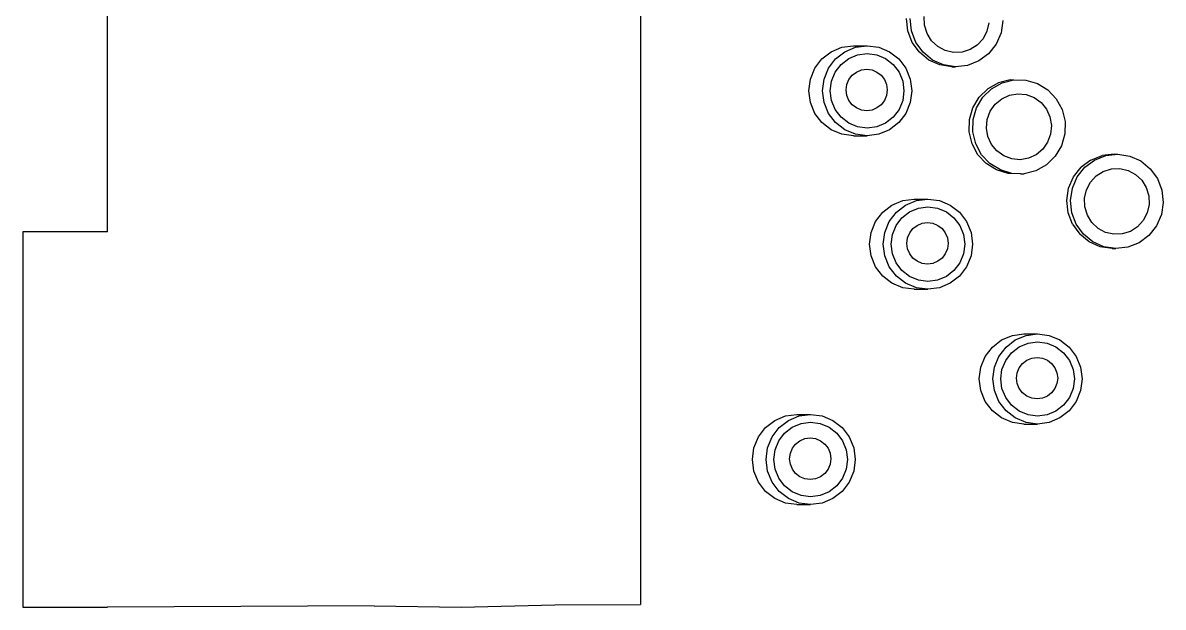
# Model space of a CAD drawing. Header units: millimetres. Extents: x 1380494 to 2061523, y -305664 to -174999.
# Drawn here: x 2014090.1 to 2014306.1, y -276556.8 to -276446 of the extents above; entities that cross this region are included whole.
import ezdxf

# ---------------------------------------------------------------- set-up
doc = ezdxf.new("R2010")
doc.units = ezdxf.units.MM
doc.header["$LTSCALE"] = 600
doc.header["$MEASUREMENT"] = 0
doc.layers.add('medical equipment', color=171, linetype='Continuous', lineweight=25)

msp = doc.modelspace()

# ---------------------------------------------------------------- linework, layer by layer
at = {"layer": 'medical equipment'}
for p, q in [((2014106.1519, -276485.5909), (2014106.1519, -276301.3221)), ((2014207.0994, -276300.8223), (2014207.0994, -276556.2635)), ((2014257.7372, -276447.5001), (2014257.485, -276445.1766)), ((2014258.4397, -276447.5001), (2014258.1874, -276445.1766)), ((2014260.9075, -276446.4165), (2014260.8461, -276444.7814)), ((2014261.3817, -276447.9798), (2014260.9075, -276446.4165)), ((2014273.0864, -276445.9414), (2014272.7307, -276447.537)), ((2014275.7451, -276445.5461), (2014275.3991, -276447.8569)), ((2014258.5705, -276449.6777), (2014257.7372, -276447.5001)), ((2014259.273, -276449.6777), (2014258.4397, -276447.5001)), ((2014262.2365, -276449.3645), (2014261.3817, -276447.9798)), ((2014272.7307, -276447.537), (2014271.9821, -276448.9843)), ((2014275.3991, -276447.8569), (2014274.4784, -276449.9977)), ((2014243.2145, -276451.4621), (2014245.2525, -276450.6087)), ((2014245.2525, -276450.6087), (2014247.4395, -276450.3177)), ((2014245.8032, -276451.4621), (2014247.8412, -276450.6087)), ((2014247.4395, -276450.3177), (2014250.0282, -276450.3177)), ((2014247.8412, -276450.6087), (2014250.0282, -276450.3177)), ((2014250.0282, -276450.3177), (2014252.2152, -276450.6087)), ((2014252.2152, -276450.6087), (2014254.2532, -276451.4621)), ((2014259.9281, -276451.5613), (2014258.5705, -276449.6777)), ((2014260.6306, -276451.5613), (2014259.273, -276449.6777)), ((2014263.4137, -276450.4765), (2014262.2365, -276449.3645)), ((2014264.8329, -276451.2399), (2014263.4137, -276450.4765)), ((2014269.5338, -276451.0565), (2014268.0009, -276451.5401)), ((2014270.8917, -276450.1848), (2014269.5338, -276451.0565)), ((2014271.9821, -276448.9843), (2014270.8917, -276450.1848)), ((2014274.4784, -276449.9977), (2014273.0458, -276451.8225)), ((2014240.1216, -276454.5885), (2014241.4645, -276452.8195)), ((2014241.4645, -276452.8195), (2014243.2145, -276451.4621)), ((2014242.7103, -276454.5885), (2014244.0531, -276452.8195)), ((2014244.0531, -276452.8195), (2014245.8032, -276451.4621)), ((2014245.095, -276453.8726), (2014246.5399, -276452.7519)), ((2014246.5399, -276452.7519), (2014248.2225, -276452.0474)), ((2014248.2225, -276452.0474), (2014250.0282, -276451.8071)), ((2014250.0282, -276451.8071), (2014251.8338, -276452.0474)), ((2014251.8338, -276452.0474), (2014253.5165, -276452.7519)), ((2014253.5165, -276452.7519), (2014254.9614, -276453.8726)), ((2014254.2532, -276451.4621), (2014256.0032, -276452.8195)), ((2014256.0032, -276452.8195), (2014257.3461, -276454.5885)), ((2014261.7175, -276453.0223), (2014259.9281, -276451.5613)), ((2014262.42, -276453.0223), (2014260.6306, -276451.5613)), ((2014263.8167, -276453.9612), (2014261.7175, -276453.0223)), ((2014264.5192, -276453.9612), (2014262.42, -276453.0223)), ((2014266.3975, -276451.6027), (2014264.8329, -276451.2399)), ((2014268.0009, -276451.5401), (2014266.3975, -276451.6027)), ((2014271.1988, -276453.207), (2014269.0634, -276454.0568)), ((2014273.0458, -276451.8225), (2014271.1988, -276453.207)), ((2014239.2775, -276456.6486), (2014240.1216, -276454.5885)), ((2014241.8661, -276456.6486), (2014242.7103, -276454.5885)), ((2014243.2893, -276457.0341), (2014243.9863, -276455.3332)), ((2014243.9863, -276455.3332), (2014245.095, -276453.8726)), ((2014247.1889, -276455.92), (2014247.9957, -276455.2942)), ((2014247.9957, -276455.2942), (2014248.9353, -276454.9008)), ((2014248.9353, -276454.9008), (2014249.9436, -276454.7666)), ((2014249.9436, -276454.7666), (2014250.9518, -276454.9008)), ((2014250.9518, -276454.9008), (2014251.8914, -276455.2942)), ((2014251.8914, -276455.2942), (2014252.6982, -276455.92)), ((2014254.9614, -276453.8726), (2014256.0701, -276455.3332)), ((2014256.0701, -276455.3332), (2014256.767, -276457.0341)), ((2014257.3461, -276454.5885), (2014258.1902, -276456.6486)), ((2014266.0827, -276454.3141), (2014263.8167, -276453.9612)), ((2014266.7851, -276454.3141), (2014264.5192, -276453.9612)), ((2014266.0827, -276454.3141), (2014266.7851, -276454.3141)), ((2014269.0634, -276454.0568), (2014266.7851, -276454.3141)), ((2014238.9895, -276458.8593), (2014239.2775, -276456.6486)), ((2014241.5782, -276458.8593), (2014241.8661, -276456.6486)), ((2014243.0516, -276458.8593), (2014243.2893, -276457.0341)), ((2014246.1807, -276457.6853), (2014246.5698, -276456.7355)), ((2014246.5698, -276456.7355), (2014247.1889, -276455.92)), ((2014252.6982, -276455.92), (2014253.3173, -276456.7355)), ((2014253.3173, -276456.7355), (2014253.7064, -276457.6853)), ((2014256.767, -276457.0341), (2014257.0047, -276458.8593)), ((2014258.1902, -276456.6486), (2014258.4782, -276458.8593)), ((2014274.8939, -276457.3305), (2014272.8856, -276458.4573)), ((2014273.588, -276458.4573), (2014275.5964, -276457.3305)), ((2014277.1198, -276456.7722), (2014274.8939, -276457.3305)), ((2014275.5964, -276457.3305), (2014277.8223, -276456.7722)), ((2014277.1198, -276456.7722), (2014277.8223, -276456.7722)), ((2014277.8223, -276456.7722), (2014280.114, -276456.8204)), ((2014280.114, -276456.8204), (2014282.3154, -276457.4719)), ((2014282.3154, -276457.4719), (2014284.2765, -276458.6822)), ((2014239.2775, -276461.07), (2014238.9895, -276458.8593)), ((2014241.8661, -276461.07), (2014241.5782, -276458.8593)), ((2014243.2893, -276460.6846), (2014243.0516, -276458.8593)), ((2014246.0479, -276458.7045), (2014246.1807, -276457.6853)), ((2014246.1807, -276459.7237), (2014246.0479, -276458.7045)), ((2014246.5698, -276460.6734), (2014246.1807, -276459.7237)), ((2014253.7064, -276459.7237), (2014253.3173, -276460.6734)), ((2014253.7064, -276457.6853), (2014253.8392, -276458.7045)), ((2014253.8392, -276458.7045), (2014253.7064, -276459.7237)), ((2014257.0047, -276458.8593), (2014256.767, -276460.6846)), ((2014258.4782, -276458.8593), (2014258.1902, -276461.07)), ((2014272.8856, -276458.4573), (2014271.2316, -276460.0758)), ((2014271.9341, -276460.0758), (2014273.588, -276458.4573)), ((2014275.5141, -276460.3678), (2014276.9719, -276459.6842)), ((2014276.9719, -276459.6842), (2014278.5536, -276459.4088)), ((2014278.5536, -276459.4088), (2014280.1512, -276459.5602)), ((2014280.1512, -276459.5602), (2014281.6561, -276460.1281)), ((2014284.2765, -276458.6822), (2014285.8636, -276460.3689)), ((2014240.1216, -276463.1301), (2014239.2775, -276461.07)), ((2014242.7103, -276463.1301), (2014241.8661, -276461.07)), ((2014243.9863, -276462.3854), (2014243.2893, -276460.6846)), ((2014247.1889, -276461.489), (2014246.5698, -276460.6734)), ((2014247.9957, -276462.1148), (2014247.1889, -276461.489)), ((2014252.6982, -276461.489), (2014251.8914, -276462.1148)), ((2014253.3173, -276460.6734), (2014252.6982, -276461.489)), ((2014256.767, -276460.6846), (2014256.0701, -276462.3854)), ((2014258.1902, -276461.07), (2014257.3461, -276463.1301)), ((2014270.0448, -276462.0757), (2014271.2316, -276460.0758)), ((2014270.7473, -276462.0757), (2014271.9341, -276460.0758)), ((2014273.3519, -276462.7481), (2014274.2793, -276461.4128)), ((2014274.2793, -276461.4128), (2014275.5141, -276460.3678)), ((2014281.6561, -276460.1281), (2014282.9655, -276461.0739)), ((2014282.9655, -276461.0739), (2014283.9902, -276462.3331)), ((2014285.8636, -276460.3689), (2014286.9685, -276462.4171)), ((2014241.4645, -276464.8991), (2014240.1216, -276463.1301)), ((2014244.0531, -276464.8991), (2014242.7103, -276463.1301)), ((2014245.095, -276463.846), (2014243.9863, -276462.3854)), ((2014246.5399, -276464.9667), (2014245.095, -276463.846)), ((2014248.9353, -276462.5082), (2014247.9957, -276462.1148)), ((2014249.9436, -276462.6423), (2014248.9353, -276462.5082)), ((2014250.9518, -276462.5082), (2014249.9436, -276462.6423)), ((2014251.8914, -276462.1148), (2014250.9518, -276462.5082)), ((2014254.9614, -276463.846), (2014253.5165, -276464.9667)), ((2014256.0701, -276462.3854), (2014254.9614, -276463.846)), ((2014257.3461, -276463.1301), (2014256.0032, -276464.8991)), ((2014269.406, -276464.3207), (2014270.0448, -276462.0757)), ((2014270.1085, -276464.3207), (2014270.7473, -276462.0757)), ((2014272.795, -276464.2828), (2014273.3519, -276462.7481)), ((2014283.9902, -276462.3331), (2014284.6605, -276463.8198)), ((2014284.6605, -276463.8198), (2014284.9306, -276465.4328)), ((2014286.9685, -276462.4171), (2014287.5159, -276464.687)), ((2014243.2145, -276466.2566), (2014241.4645, -276464.8991)), ((2014245.8032, -276466.2566), (2014244.0531, -276464.8991)), ((2014248.2225, -276465.6712), (2014246.5399, -276464.9667)), ((2014250.0282, -276465.9115), (2014248.2225, -276465.6712)), ((2014251.8338, -276465.6712), (2014250.0282, -276465.9115)), ((2014253.5165, -276464.9667), (2014251.8338, -276465.6712)), ((2014256.0032, -276464.8991), (2014254.2532, -276466.2566)), ((2014269.3587, -276466.6578), (2014269.406, -276464.3207)), ((2014270.0612, -276466.6578), (2014270.1085, -276464.3207)), ((2014272.6465, -276465.9121), (2014272.795, -276464.2828)), ((2014272.9166, -276467.5251), (2014272.6465, -276465.9121)), ((2014284.9306, -276465.4328), (2014284.7821, -276467.0621)), ((2014287.5159, -276464.687), (2014287.4686, -276467.0242)), ((2014245.2525, -276467.1099), (2014243.2145, -276466.2566)), ((2014247.4395, -276467.4009), (2014245.2525, -276467.1099)), ((2014247.8412, -276467.1099), (2014245.8032, -276466.2566)), ((2014247.4395, -276467.4009), (2014250.0282, -276467.4009)), ((2014250.0282, -276467.4009), (2014247.8412, -276467.1099)), ((2014252.2152, -276467.1099), (2014250.0282, -276467.4009)), ((2014254.2532, -276466.2566), (2014252.2152, -276467.1099)), ((2014269.9062, -276468.9278), (2014269.3587, -276466.6578)), ((2014270.6086, -276468.9278), (2014270.0612, -276466.6578)), ((2014273.5869, -276469.0118), (2014272.9166, -276467.5251)), ((2014284.7821, -276467.0621), (2014284.2252, -276468.5967)), ((2014287.4686, -276467.0242), (2014286.8298, -276469.2692)), ((2014271.0111, -276470.9759), (2014269.9062, -276468.9278)), ((2014271.7136, -276470.9759), (2014270.6086, -276468.9278)), ((2014274.6117, -276470.2709), (2014273.5869, -276469.0118)), ((2014275.921, -276471.2167), (2014274.6117, -276470.2709)), ((2014283.2978, -276469.9321), (2014282.0631, -276470.9771)), ((2014284.2252, -276468.5967), (2014283.2978, -276469.9321)), ((2014286.8298, -276469.2692), (2014285.643, -276471.2691)), ((2014272.5982, -276472.6626), (2014271.0111, -276470.9759)), ((2014273.3006, -276472.6626), (2014271.7136, -276470.9759)), ((2014274.5592, -276473.873), (2014272.5982, -276472.6626)), ((2014275.2617, -276473.873), (2014273.3006, -276472.6626)), ((2014277.4259, -276471.7847), (2014275.921, -276471.2167)), ((2014279.0235, -276471.9361), (2014277.4259, -276471.7847)), ((2014280.6052, -276471.6606), (2014279.0235, -276471.9361)), ((2014282.0631, -276470.9771), (2014280.6052, -276471.6606)), ((2014285.643, -276471.2691), (2014283.9891, -276472.8875)), ((2014292.3977, -276471.978), (2014290.5507, -276473.3625)), ((2014291.2532, -276473.3625), (2014293.1001, -276471.978)), ((2014292.3977, -276471.978), (2014294.5331, -276471.1282)), ((2014293.1001, -276471.978), (2014295.2355, -276471.1282)), ((2014296.8114, -276470.8709), (2014294.5331, -276471.1282)), ((2014295.2355, -276471.1282), (2014297.5138, -276470.8709)), ((2014296.8114, -276470.8709), (2014297.5138, -276470.8709)), ((2014297.5138, -276470.8709), (2014299.7798, -276471.2238)), ((2014299.7798, -276471.2238), (2014301.879, -276472.1627)), ((2014301.879, -276472.1627), (2014303.6684, -276473.6237)), ((2014276.7606, -276474.5244), (2014274.5592, -276473.873)), ((2014277.4631, -276474.5244), (2014275.2617, -276473.873)), ((2014277.4631, -276474.5244), (2014276.7606, -276474.5244)), ((2014279.0524, -276474.5727), (2014277.4631, -276474.5244)), ((2014279.0524, -276474.5727), (2014279.7548, -276474.5727)), ((2014281.9807, -276474.0143), (2014279.7548, -276474.5727)), ((2014283.9891, -276472.8875), (2014281.9807, -276474.0143)), ((2014289.1181, -276475.1873), (2014290.5507, -276473.3625)), ((2014289.8206, -276475.1873), (2014291.2532, -276473.3625)), ((2014293.4073, -276475.0002), (2014294.7652, -276474.1285)), ((2014294.7652, -276474.1285), (2014296.298, -276473.6448)), ((2014296.298, -276473.6448), (2014297.9014, -276473.5823)), ((2014297.9014, -276473.5823), (2014299.466, -276473.9451)), ((2014299.466, -276473.9451), (2014300.8853, -276474.7085)), ((2014300.8853, -276474.7085), (2014302.0624, -276475.8204)), ((2014303.6684, -276473.6237), (2014305.026, -276475.5073)), ((2014288.1974, -276477.3281), (2014289.1181, -276475.1873)), ((2014288.8999, -276477.3281), (2014289.8206, -276475.1873)), ((2014291.5683, -276477.648), (2014292.3169, -276476.2007)), ((2014292.3169, -276476.2007), (2014293.4073, -276475.0002)), ((2014302.0624, -276475.8204), (2014302.9172, -276477.2052)), ((2014305.026, -276475.5073), (2014305.8593, -276477.6849)), ((2014287.8514, -276479.6389), (2014288.1974, -276477.3281)), ((2014288.5538, -276479.6389), (2014288.8999, -276477.3281)), ((2014291.2126, -276479.2436), (2014291.5683, -276477.648)), ((2014302.9172, -276477.2052), (2014303.3915, -276478.7685)), ((2014303.3915, -276478.7685), (2014303.4528, -276480.4036)), ((2014305.8593, -276477.6849), (2014306.1115, -276480.0084)), ((2014252.9789, -276481.8917), (2014254.729, -276480.5343)), ((2014254.729, -276480.5343), (2014256.767, -276479.681)), ((2014255.5676, -276481.8917), (2014257.3176, -276480.5343)), ((2014256.767, -276479.681), (2014258.954, -276479.3899)), ((2014257.3176, -276480.5343), (2014259.3556, -276479.681)), ((2014258.0543, -276481.8241), (2014259.737, -276481.1196)), ((2014258.954, -276479.3899), (2014261.5426, -276479.3899)), ((2014259.3556, -276479.681), (2014261.5426, -276479.3899)), ((2014259.737, -276481.1196), (2014261.5426, -276480.8793)), ((2014261.5426, -276479.3899), (2014263.7296, -276479.681)), ((2014261.5426, -276480.8793), (2014263.3483, -276481.1196)), ((2014263.3483, -276481.1196), (2014265.0309, -276481.8241)), ((2014263.7296, -276479.681), (2014265.7676, -276480.5343)), ((2014265.7676, -276480.5343), (2014267.5177, -276481.8917)), ((2014288.1036, -276481.9623), (2014287.8514, -276479.6389)), ((2014288.8061, -276481.9623), (2014288.5538, -276479.6389)), ((2014291.2739, -276480.8788), (2014291.2126, -276479.2436)), ((2014291.7481, -276482.442), (2014291.2739, -276480.8788)), ((2014303.4528, -276480.4036), (2014303.0971, -276481.9992)), ((2014306.1115, -276480.0084), (2014305.7655, -276482.3192)), ((2014251.6361, -276483.6607), (2014252.9789, -276481.8917)), ((2014254.2247, -276483.6607), (2014255.5676, -276481.8917)), ((2014255.5007, -276484.4054), (2014256.6094, -276482.9449)), ((2014256.6094, -276482.9449), (2014258.0543, -276481.8241)), ((2014265.0309, -276481.8241), (2014266.4758, -276482.9449)), ((2014266.4758, -276482.9449), (2014267.5845, -276484.4054)), ((2014267.5177, -276481.8917), (2014268.8605, -276483.6607)), ((2014288.937, -276484.14), (2014288.1036, -276481.9623)), ((2014289.6394, -276484.14), (2014288.8061, -276481.9623)), ((2014292.603, -276483.8268), (2014291.7481, -276482.442)), ((2014302.3485, -276483.4466), (2014301.2581, -276484.647)), ((2014303.0971, -276481.9992), (2014302.3485, -276483.4466)), ((2014305.7655, -276482.3192), (2014304.8448, -276484.46)), ((2014106.1519, -276485.5909), (2014090.0767, -276485.5909)), ((2014090.0767, -276485.5909), (2014090.0767, -276556.7633)), ((2014250.7919, -276485.7208), (2014251.6361, -276483.6607)), ((2014253.3806, -276485.7208), (2014254.2247, -276483.6607)), ((2014254.8038, -276486.1063), (2014255.5007, -276484.4054)), ((2014258.0843, -276485.8078), (2014258.7034, -276484.9922)), ((2014258.7034, -276484.9922), (2014259.5102, -276484.3664)), ((2014259.5102, -276484.3664), (2014260.4498, -276483.973)), ((2014260.4498, -276483.973), (2014261.458, -276483.8388)), ((2014261.458, -276483.8388), (2014262.4663, -276483.973)), ((2014262.4663, -276483.973), (2014263.4058, -276484.3664)), ((2014263.4058, -276484.3664), (2014264.2126, -276484.9922)), ((2014264.2126, -276484.9922), (2014264.8317, -276485.8078)), ((2014267.5845, -276484.4054), (2014268.2815, -276486.1063)), ((2014268.8605, -276483.6607), (2014269.7047, -276485.7208)), ((2014288.937, -276484.14), (2014290.2946, -276486.0235)), ((2014290.997, -276486.0235), (2014289.6394, -276484.14)), ((2014293.7801, -276484.9388), (2014292.603, -276483.8268)), ((2014295.1993, -276485.7022), (2014293.7801, -276484.9388)), ((2014299.9002, -276485.5188), (2014298.3673, -276486.0024)), ((2014301.2581, -276484.647), (2014299.9002, -276485.5188)), ((2014304.8448, -276484.46), (2014303.4122, -276486.2848)), ((2014250.504, -276487.9315), (2014250.7919, -276485.7208)), ((2014253.0926, -276487.9315), (2014253.3806, -276485.7208)), ((2014254.5661, -276487.9315), (2014254.8038, -276486.1063)), ((2014257.5624, -276487.7767), (2014257.6951, -276486.7575)), ((2014257.6951, -276488.7959), (2014257.5624, -276487.7767)), ((2014257.6951, -276486.7575), (2014258.0843, -276485.8078)), ((2014264.8317, -276485.8078), (2014265.2209, -276486.7575)), ((2014265.2209, -276486.7575), (2014265.3536, -276487.7767)), ((2014265.3536, -276487.7767), (2014265.2209, -276488.7959)), ((2014268.2815, -276486.1063), (2014268.5192, -276487.9315)), ((2014269.7047, -276485.7208), (2014269.9926, -276487.9315)), ((2014292.0839, -276487.4845), (2014290.2946, -276486.0235)), ((2014292.7864, -276487.4845), (2014290.997, -276486.0235)), ((2014294.1831, -276488.4235), (2014292.0839, -276487.4845)), ((2014294.8856, -276488.4235), (2014292.7864, -276487.4845)), ((2014296.764, -276486.065), (2014295.1993, -276485.7022)), ((2014298.3673, -276486.0024), (2014296.764, -276486.065)), ((2014301.5652, -276487.6693), (2014299.4298, -276488.5191)), ((2014303.4122, -276486.2848), (2014301.5652, -276487.6693)), ((2014250.7919, -276490.1423), (2014250.504, -276487.9315)), ((2014253.3806, -276490.1423), (2014253.0926, -276487.9315)), ((2014254.8038, -276489.7568), (2014254.5661, -276487.9315)), ((2014255.5007, -276491.4577), (2014254.8038, -276489.7568)), ((2014258.0843, -276489.7456), (2014257.6951, -276488.7959)), ((2014258.7034, -276490.5612), (2014258.0843, -276489.7456)), ((2014264.8317, -276489.7456), (2014264.2126, -276490.5612)), ((2014265.2209, -276488.7959), (2014264.8317, -276489.7456)), ((2014268.2815, -276489.7568), (2014267.5845, -276491.4577)), ((2014268.5192, -276487.9315), (2014268.2815, -276489.7568)), ((2014269.9926, -276487.9315), (2014269.7047, -276490.1423)), ((2014296.4491, -276488.7763), (2014294.1831, -276488.4235)), ((2014297.1515, -276488.7763), (2014294.8856, -276488.4235)), ((2014296.4491, -276488.7763), (2014297.1515, -276488.7763)), ((2014299.4298, -276488.5191), (2014297.1515, -276488.7763)), ((2014251.6361, -276492.2023), (2014250.7919, -276490.1423)), ((2014254.2247, -276492.2023), (2014253.3806, -276490.1423)), ((2014256.6094, -276492.9182), (2014255.5007, -276491.4577)), ((2014259.5102, -276491.187), (2014258.7034, -276490.5612)), ((2014260.4498, -276491.5804), (2014259.5102, -276491.187)), ((2014261.458, -276491.7146), (2014260.4498, -276491.5804)), ((2014262.4663, -276491.5804), (2014261.458, -276491.7146)), ((2014263.4058, -276491.187), (2014262.4663, -276491.5804)), ((2014264.2126, -276490.5612), (2014263.4058, -276491.187)), ((2014267.5845, -276491.4577), (2014266.4758, -276492.9182)), ((2014269.7047, -276490.1423), (2014268.8605, -276492.2023)), ((2014252.9789, -276493.9714), (2014251.6361, -276492.2023)), ((2014254.729, -276495.3288), (2014252.9789, -276493.9714)), ((2014255.5676, -276493.9714), (2014254.2247, -276492.2023)), ((2014257.3176, -276495.3288), (2014255.5676, -276493.9714)), ((2014258.0543, -276494.039), (2014256.6094, -276492.9182)), ((2014259.737, -276494.7435), (2014258.0543, -276494.039)), ((2014265.0309, -276494.039), (2014263.3483, -276494.7435)), ((2014266.4758, -276492.9182), (2014265.0309, -276494.039)), ((2014267.5177, -276493.9714), (2014265.7676, -276495.3288)), ((2014268.8605, -276492.2023), (2014267.5177, -276493.9714)), ((2014256.767, -276496.1821), (2014254.729, -276495.3288)), ((2014258.954, -276496.4732), (2014256.767, -276496.1821)), ((2014259.3556, -276496.1821), (2014257.3176, -276495.3288)), ((2014258.954, -276496.4732), (2014261.5426, -276496.4732)), ((2014261.5426, -276496.4732), (2014259.3556, -276496.1821)), ((2014261.5426, -276494.9838), (2014259.737, -276494.7435)), ((2014263.3483, -276494.7435), (2014261.5426, -276494.9838)), ((2014263.7296, -276496.1821), (2014261.5426, -276496.4732)), ((2014265.7676, -276495.3288), (2014263.7296, -276496.1821)), ((2014277.5362, -276505.2428), (2014279.7232, -276504.9518)), ((2014279.7232, -276504.9518), (2014282.3118, -276504.9518)), ((2014280.1248, -276505.2428), (2014282.3118, -276504.9518)), ((2014282.3118, -276504.9518), (2014284.4989, -276505.2428)), ((2014273.7482, -276507.4536), (2014275.4982, -276506.0962)), ((2014275.4982, -276506.0962), (2014277.5362, -276505.2428)), ((2014276.3368, -276507.4536), (2014278.0869, -276506.0962)), ((2014278.0869, -276506.0962), (2014280.1248, -276505.2428)), ((2014278.8236, -276507.386), (2014280.5062, -276506.6815)), ((2014280.5062, -276506.6815), (2014282.3118, -276506.4412)), ((2014282.3118, -276506.4412), (2014284.1175, -276506.6815)), ((2014284.1175, -276506.6815), (2014285.8001, -276507.386)), ((2014284.4989, -276505.2428), (2014286.5368, -276506.0962)), ((2014286.5368, -276506.0962), (2014288.2869, -276507.4536)), ((2014271.5611, -276511.2827), (2014272.4053, -276509.2226)), ((2014272.4053, -276509.2226), (2014273.7482, -276507.4536)), ((2014274.1498, -276511.2827), (2014274.9939, -276509.2226)), ((2014274.9939, -276509.2226), (2014276.3368, -276507.4536)), ((2014276.27, -276509.9673), (2014277.3787, -276508.5067)), ((2014277.3787, -276508.5067), (2014278.8236, -276507.386)), ((2014281.219, -276509.5349), (2014282.2272, -276509.4007)), ((2014282.2272, -276509.4007), (2014283.2355, -276509.5349)), ((2014285.8001, -276507.386), (2014287.245, -276508.5067)), ((2014287.245, -276508.5067), (2014288.3537, -276509.9673)), ((2014288.2869, -276507.4536), (2014289.6297, -276509.2226)), ((2014289.6297, -276509.2226), (2014290.4739, -276511.2827)), ((2014271.2732, -276513.4934), (2014271.5611, -276511.2827)), ((2014273.8619, -276513.4934), (2014274.1498, -276511.2827)), ((2014275.573, -276511.6682), (2014276.27, -276509.9673)), ((2014278.4643, -276512.3194), (2014278.8535, -276511.3696)), ((2014278.8535, -276511.3696), (2014279.4726, -276510.5541)), ((2014279.4726, -276510.5541), (2014280.2794, -276509.9283)), ((2014280.2794, -276509.9283), (2014281.219, -276509.5349)), ((2014283.2355, -276509.5349), (2014284.175, -276509.9283)), ((2014284.175, -276509.9283), (2014284.9819, -276510.5541)), ((2014284.9819, -276510.5541), (2014285.6009, -276511.3696)), ((2014285.6009, -276511.3696), (2014285.9901, -276512.3194)), ((2014288.3537, -276509.9673), (2014289.0507, -276511.6682)), ((2014290.4739, -276511.2827), (2014290.7618, -276513.4934)), ((2014271.5611, -276515.7041), (2014271.2732, -276513.4934)), ((2014274.1498, -276515.7041), (2014273.8619, -276513.4934)), ((2014275.3353, -276513.4934), (2014275.573, -276511.6682)), ((2014275.573, -276515.3187), (2014275.3353, -276513.4934)), ((2014278.3316, -276513.3386), (2014278.4643, -276512.3194)), ((2014278.4643, -276514.3578), (2014278.3316, -276513.3386)), ((2014285.9901, -276512.3194), (2014286.1229, -276513.3386)), ((2014286.1229, -276513.3386), (2014285.9901, -276514.3578)), ((2014289.0507, -276511.6682), (2014289.2884, -276513.4934)), ((2014289.2884, -276513.4934), (2014289.0507, -276515.3187)), ((2014290.7618, -276513.4934), (2014290.4739, -276515.7041)), ((2014272.4053, -276517.7642), (2014271.5611, -276515.7041)), ((2014274.9939, -276517.7642), (2014274.1498, -276515.7041)), ((2014276.27, -276517.0195), (2014275.573, -276515.3187)), ((2014278.8535, -276515.3075), (2014278.4643, -276514.3578)), ((2014279.4726, -276516.1231), (2014278.8535, -276515.3075)), ((2014285.6009, -276515.3075), (2014284.9819, -276516.1231)), ((2014285.9901, -276514.3578), (2014285.6009, -276515.3075)), ((2014289.0507, -276515.3187), (2014288.3537, -276517.0195)), ((2014290.4739, -276515.7041), (2014289.6297, -276517.7642)), ((2014273.7482, -276519.5332), (2014272.4053, -276517.7642)), ((2014276.3368, -276519.5332), (2014274.9939, -276517.7642)), ((2014277.3787, -276518.4801), (2014276.27, -276517.0195)), ((2014280.2794, -276516.7489), (2014279.4726, -276516.1231)), ((2014281.219, -276517.1423), (2014280.2794, -276516.7489)), ((2014282.2272, -276517.2764), (2014281.219, -276517.1423)), ((2014283.2355, -276517.1423), (2014282.2272, -276517.2764)), ((2014284.175, -276516.7489), (2014283.2355, -276517.1423)), ((2014284.9819, -276516.1231), (2014284.175, -276516.7489)), ((2014288.3537, -276517.0195), (2014287.245, -276518.4801)), ((2014289.6297, -276517.7642), (2014288.2869, -276519.5332)), ((2014234.5505, -276520.5109), (2014236.7375, -276520.2199)), ((2014236.7375, -276520.2199), (2014239.3261, -276520.2199)), ((2014237.1391, -276520.5109), (2014239.3261, -276520.2199)), ((2014239.3261, -276520.2199), (2014241.5132, -276520.5109)), ((2014275.4982, -276520.8907), (2014273.7482, -276519.5332)), ((2014278.0869, -276520.8907), (2014276.3368, -276519.5332)), ((2014278.8236, -276519.6008), (2014277.3787, -276518.4801)), ((2014280.5062, -276520.3053), (2014278.8236, -276519.6008)), ((2014285.8001, -276519.6008), (2014284.1175, -276520.3053)), ((2014287.245, -276518.4801), (2014285.8001, -276519.6008)), ((2014288.2869, -276519.5332), (2014286.5368, -276520.8907)), ((2014230.7625, -276522.7216), (2014232.5125, -276521.3642)), ((2014232.5125, -276521.3642), (2014234.5505, -276520.5109)), ((2014233.3511, -276522.7216), (2014235.1012, -276521.3642)), ((2014235.1012, -276521.3642), (2014237.1391, -276520.5109)), ((2014235.8379, -276522.6541), (2014237.5205, -276521.9495)), ((2014237.5205, -276521.9495), (2014239.3261, -276521.7092)), ((2014239.3261, -276521.7092), (2014241.1318, -276521.9495)), ((2014241.1318, -276521.9495), (2014242.8144, -276522.6541)), ((2014241.5132, -276520.5109), (2014243.5511, -276521.3642)), ((2014243.5511, -276521.3642), (2014245.3012, -276522.7216)), ((2014277.5362, -276521.744), (2014275.4982, -276520.8907)), ((2014279.7232, -276522.035), (2014277.5362, -276521.744)), ((2014280.1248, -276521.744), (2014278.0869, -276520.8907)), ((2014279.7232, -276522.035), (2014282.3118, -276522.035)), ((2014282.3118, -276522.035), (2014280.1248, -276521.744)), ((2014282.3118, -276520.5456), (2014280.5062, -276520.3053)), ((2014284.1175, -276520.3053), (2014282.3118, -276520.5456)), ((2014284.4989, -276521.744), (2014282.3118, -276522.035)), ((2014286.5368, -276520.8907), (2014284.4989, -276521.744)), ((2014228.5754, -276526.5507), (2014229.4196, -276524.4907)), ((2014229.4196, -276524.4907), (2014230.7625, -276522.7216)), ((2014231.1641, -276526.5507), (2014232.0082, -276524.4907)), ((2014232.0082, -276524.4907), (2014233.3511, -276522.7216)), ((2014233.2843, -276525.2354), (2014234.393, -276523.7748)), ((2014234.393, -276523.7748), (2014235.8379, -276522.6541)), ((2014242.8144, -276522.6541), (2014244.2593, -276523.7748)), ((2014244.2593, -276523.7748), (2014245.368, -276525.2354)), ((2014245.3012, -276522.7216), (2014246.644, -276524.4907)), ((2014246.644, -276524.4907), (2014247.4882, -276526.5507)), ((2014228.2875, -276528.7615), (2014228.5754, -276526.5507)), ((2014230.8762, -276528.7615), (2014231.1641, -276526.5507)), ((2014232.5873, -276526.9362), (2014233.2843, -276525.2354)), ((2014235.4786, -276527.5874), (2014235.8678, -276526.6377)), ((2014235.8678, -276526.6377), (2014236.4869, -276525.8221)), ((2014236.4869, -276525.8221), (2014237.2937, -276525.1963)), ((2014237.2937, -276525.1963), (2014238.2333, -276524.803)), ((2014238.2333, -276524.803), (2014239.2415, -276524.6688)), ((2014239.2415, -276524.6688), (2014240.2498, -276524.803)), ((2014240.2498, -276524.803), (2014241.1893, -276525.1963)), ((2014241.1893, -276525.1963), (2014241.9962, -276525.8221)), ((2014241.9962, -276525.8221), (2014242.6152, -276526.6377)), ((2014242.6152, -276526.6377), (2014243.0044, -276527.5874)), ((2014245.368, -276525.2354), (2014246.065, -276526.9362)), ((2014247.4882, -276526.5507), (2014247.7761, -276528.7615)), ((2014228.5754, -276530.9722), (2014228.2875, -276528.7615)), ((2014231.1641, -276530.9722), (2014230.8762, -276528.7615)), ((2014232.3496, -276528.7615), (2014232.5873, -276526.9362)), ((2014232.5873, -276530.5867), (2014232.3496, -276528.7615)), ((2014235.3459, -276528.6066), (2014235.4786, -276527.5874)), ((2014235.4786, -276529.6258), (2014235.3459, -276528.6066)), ((2014243.0044, -276527.5874), (2014243.1372, -276528.6066)), ((2014243.1372, -276528.6066), (2014243.0044, -276529.6258)), ((2014246.065, -276526.9362), (2014246.3027, -276528.7615)), ((2014246.3027, -276528.7615), (2014246.065, -276530.5867)), ((2014247.7761, -276528.7615), (2014247.4882, -276530.9722)), ((2014229.4196, -276533.0323), (2014228.5754, -276530.9722)), ((2014232.0082, -276533.0323), (2014231.1641, -276530.9722)), ((2014233.2843, -276532.2876), (2014232.5873, -276530.5867)), ((2014235.8678, -276530.5756), (2014235.4786, -276529.6258)), ((2014236.4869, -276531.3911), (2014235.8678, -276530.5756)), ((2014242.6152, -276530.5756), (2014241.9962, -276531.3911)), ((2014243.0044, -276529.6258), (2014242.6152, -276530.5756)), ((2014246.065, -276530.5867), (2014245.368, -276532.2876)), ((2014247.4882, -276530.9722), (2014246.644, -276533.0323)), ((2014230.7625, -276534.8013), (2014229.4196, -276533.0323)), ((2014233.3511, -276534.8013), (2014232.0082, -276533.0323)), ((2014234.393, -276533.7482), (2014233.2843, -276532.2876)), ((2014237.2937, -276532.0169), (2014236.4869, -276531.3911)), ((2014238.2333, -276532.4103), (2014237.2937, -276532.0169)), ((2014239.2415, -276532.5445), (2014238.2333, -276532.4103)), ((2014240.2498, -276532.4103), (2014239.2415, -276532.5445)), ((2014241.1893, -276532.0169), (2014240.2498, -276532.4103)), ((2014241.9962, -276531.3911), (2014241.1893, -276532.0169)), ((2014245.368, -276532.2876), (2014244.2593, -276533.7482)), ((2014246.644, -276533.0323), (2014245.3012, -276534.8013)), ((2014232.5125, -276536.1587), (2014230.7625, -276534.8013)), ((2014235.1012, -276536.1587), (2014233.3511, -276534.8013)), ((2014235.8379, -276534.8689), (2014234.393, -276533.7482)), ((2014237.5205, -276535.5734), (2014235.8379, -276534.8689)), ((2014242.8144, -276534.8689), (2014241.1318, -276535.5734)), ((2014244.2593, -276533.7482), (2014242.8144, -276534.8689)), ((2014245.3012, -276534.8013), (2014243.5511, -276536.1587)), ((2014234.5505, -276537.012), (2014232.5125, -276536.1587)), ((2014236.7375, -276537.3031), (2014234.5505, -276537.012)), ((2014237.1391, -276537.012), (2014235.1012, -276536.1587)), ((2014236.7375, -276537.3031), (2014239.3261, -276537.3031)), ((2014239.3261, -276537.3031), (2014237.1391, -276537.012)), ((2014239.3261, -276535.8137), (2014237.5205, -276535.5734)), ((2014241.1318, -276535.5734), (2014239.3261, -276535.8137)), ((2014241.5132, -276537.012), (2014239.3261, -276537.3031)), ((2014243.5511, -276536.1587), (2014241.5132, -276537.012)), ((2014090.0767, -276556.7633), (2014106.1519, -276556.7633)), ((2014156.6257, -276556.5134), (2014106.1519, -276556.7633)), ((2014156.6257, -276556.5134), (2014173.1273, -276556.7603)), ((2014173.1273, -276556.7603), (2014190.8852, -276556.3438)), ((2014190.8852, -276556.3438), (2014207.0994, -276556.2635))]:
    msp.add_line(p, q, dxfattribs=at)

doc.saveas('drawing.dxf')
